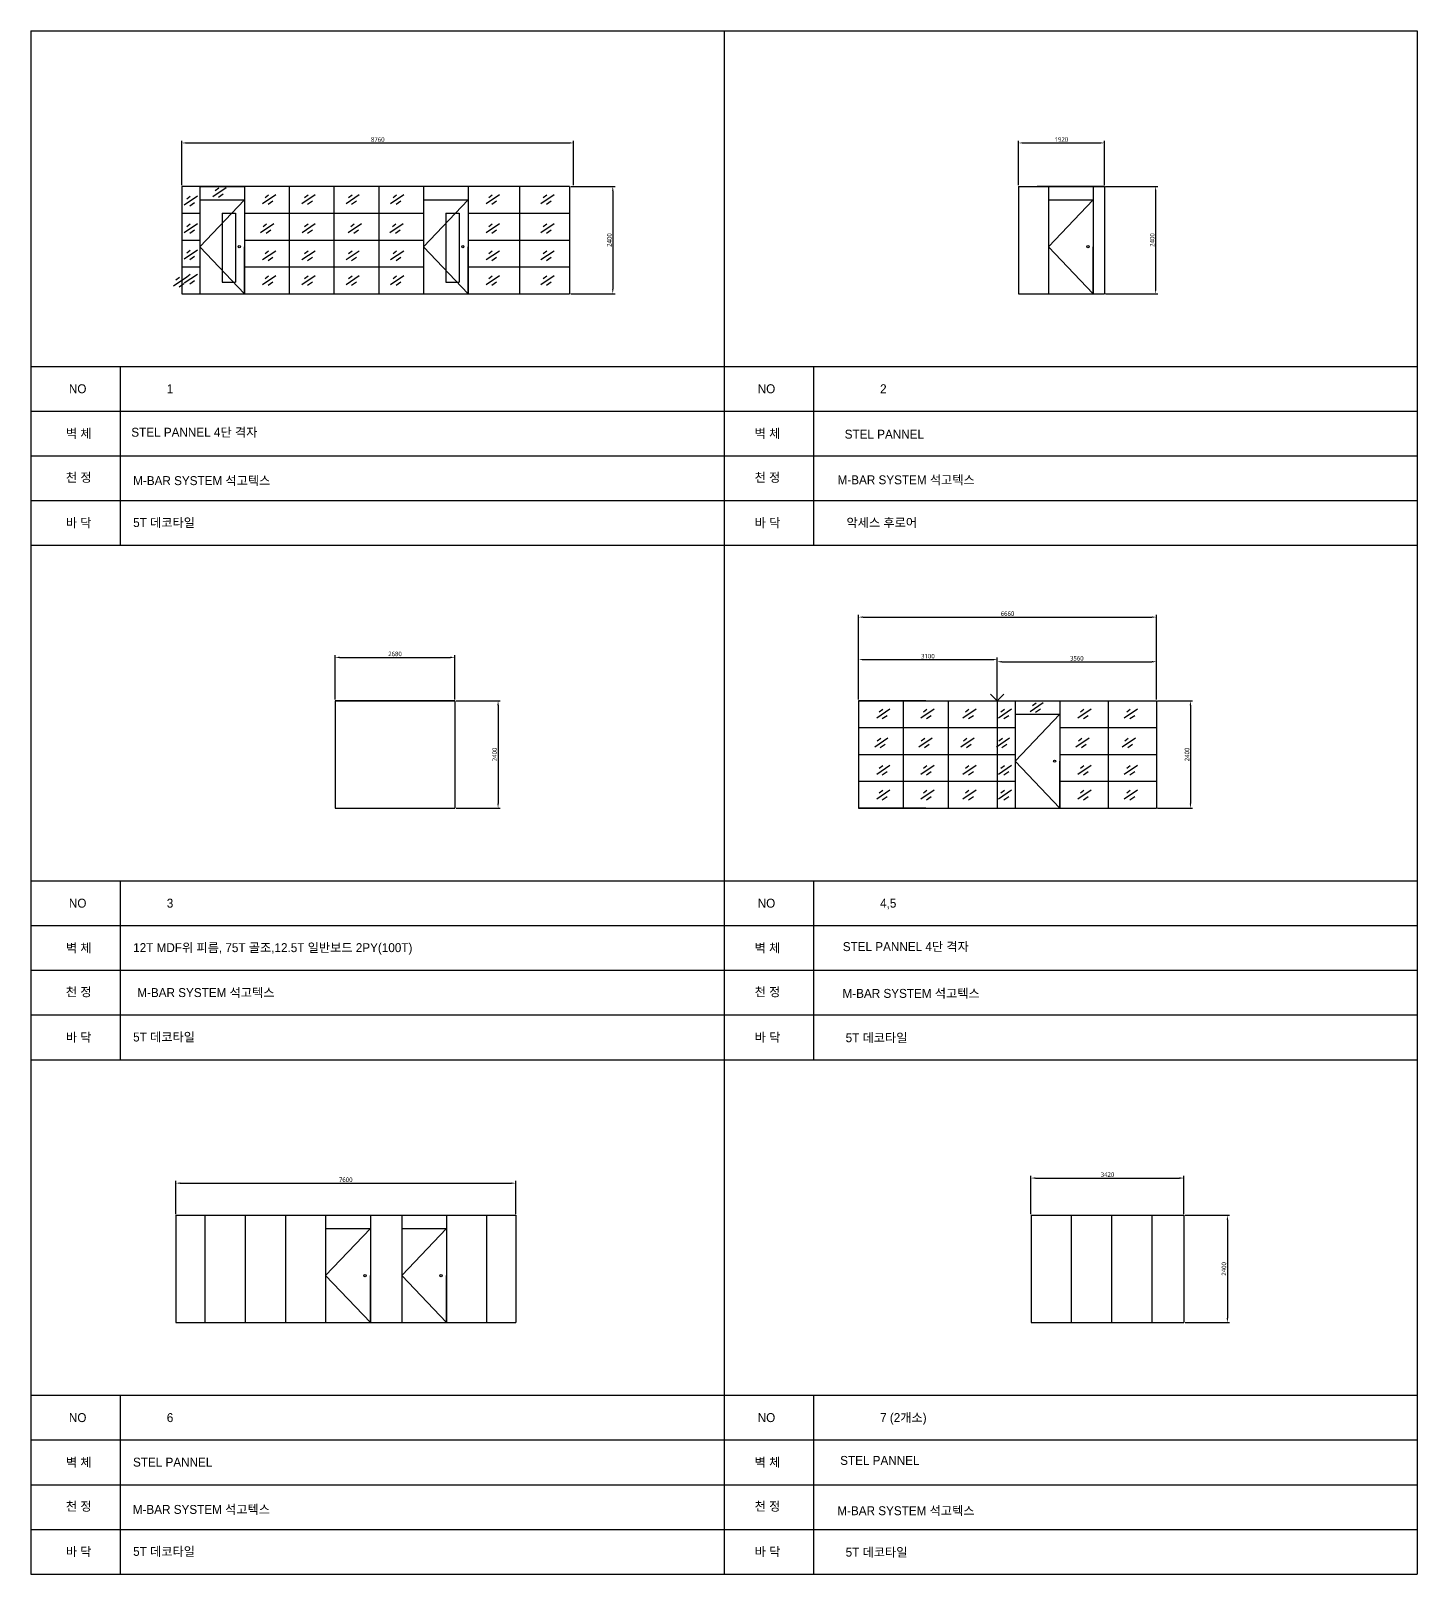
# Model space of a CAD drawing. Header units: millimetres. Extents: x -130754 to 540453, y -575484 to 640875.
# Drawn here: x 479185 to 510185, y -340020 to -305520 of the extents above; entities that cross this region are included whole.
import ezdxf

# ---------------------------------------------------------------- set-up
doc = ezdxf.new("R2010")
doc.units = ezdxf.units.MM
doc.header["$LTSCALE"] = 200
doc.layers.add('e-wire', color=4, linetype='Continuous')
doc.styles.add('굵은굴림체', font='')
doc.styles.add('맑은고딕', font='malgun.ttf')
doc.styles.get('굵은굴림체').set_extended_font_data('TaeGulim')
doc.dimstyles.new('ISO-25', dxfattribs={"dimscale": 40, "dimtxt": 2.5, "dimasz": 2.5, "dimexe": 1.25, "dimexo": 0.625, "dimtad": 1, "dimdec": 0, "dimtxsty": '맑은고딕', "dimcen": 2.5, "dimclrd": 6, "dimclre": 3, "dimadec": 0, "dimazin": 0, "dimtfac": 1, "dimtdec": 0, "dimtmove": 0, "dimatfit": 3, "dimfxl": 1, "dimarcsym": 0})

# ---------------------------------------------------------------- blocks, each defined once
blk = doc.blocks.new('*D511')
at = {"layer": 'DefPoints', "color": 0, "transparency": 16777216}
for p in [(491323, -308026), (482563, -308996), (491323, -308996)]:
    blk.add_point(p, dxfattribs=at)
at = {"layer": 'e-wire', "color": 3, "lineweight": -2, "transparency": 16777216}
for p, q in [((482563, -308971), (482563, -307976)), ((491323, -308971), (491323, -307976))]:
    blk.add_line(p, q, dxfattribs=at)
at = {"layer": 'e-wire', "color": 6, "lineweight": -2, "transparency": 16777216}
blk.add_line((482663, -308026), (491223, -308026), dxfattribs=at)
at = {"layer": 'e-wire', "color": 6, "transparency": 16777216}
for points in [[(482663, -308009), (482663, -308042), (482563, -308026)], [(491223, -308009), (491223, -308042), (491323, -308026)]]:
    blk.add_solid(points, dxfattribs=at)
at = {"layer": 'e-wire', "color": 0, "transparency": 16777216, "insert": (486943, -307949), "char_height": 100, "attachment_point": 5, "style": '맑은고딕'}
blk.add_mtext('8760', dxfattribs=at)
blk = doc.blocks.new('*D512')
at = {"layer": 'DefPoints', "color": 0, "transparency": 16777216}
for p in [(491233, -308996), (491233, -311396), (492198, -311396)]:
    blk.add_point(p, dxfattribs=at)
at = {"layer": 'e-wire', "color": 3, "lineweight": -2, "transparency": 16777216}
for p, q in [((491258, -308996), (492248, -308996)), ((491258, -311396), (492248, -311396))]:
    blk.add_line(p, q, dxfattribs=at)
at = {"layer": 'e-wire', "color": 6, "lineweight": -2, "transparency": 16777216}
blk.add_line((492198, -309096), (492198, -311296), dxfattribs=at)
at = {"layer": 'e-wire', "color": 6, "transparency": 16777216}
for points in [[(492181, -309096), (492214, -309096), (492198, -308996)], [(492181, -311296), (492214, -311296), (492198, -311396)]]:
    blk.add_solid(points, dxfattribs=at)
at = {"layer": 'e-wire', "color": 0, "transparency": 16777216, "insert": (492121, -310196), "char_height": 100, "attachment_point": 5, "rotation": 90, "style": '맑은고딕'}
blk.add_mtext('2400', dxfattribs=at)
blk = doc.blocks.new('*D513')
at = {"layer": 'DefPoints', "color": 0, "transparency": 16777216}
for p in [(503191, -308026), (501271, -308996), (503191, -308996)]:
    blk.add_point(p, dxfattribs=at)
at = {"layer": 'e-wire', "color": 3, "lineweight": -2, "transparency": 16777216}
for p, q in [((501271, -308971), (501271, -307976)), ((503191, -308971), (503191, -307976))]:
    blk.add_line(p, q, dxfattribs=at)
at = {"layer": 'e-wire', "color": 6, "lineweight": -2, "transparency": 16777216}
blk.add_line((501371, -308026), (503091, -308026), dxfattribs=at)
at = {"layer": 'e-wire', "color": 6, "transparency": 16777216}
for points in [[(501371, -308009), (501371, -308042), (501271, -308026)], [(503091, -308009), (503091, -308042), (503191, -308026)]]:
    blk.add_solid(points, dxfattribs=at)
at = {"layer": 'e-wire', "color": 0, "transparency": 16777216, "insert": (502231, -307949), "char_height": 100, "attachment_point": 5, "style": '맑은고딕'}
blk.add_mtext('1920', dxfattribs=at)
blk = doc.blocks.new('*D514')
at = {"layer": 'DefPoints', "color": 0, "transparency": 16777216}
for p in [(503191, -308996), (503191, -311396), (504337, -311396)]:
    blk.add_point(p, dxfattribs=at)
at = {"layer": 'e-wire', "color": 3, "lineweight": -2, "transparency": 16777216}
for p, q in [((503216, -308996), (504387, -308996)), ((503216, -311396), (504387, -311396))]:
    blk.add_line(p, q, dxfattribs=at)
at = {"layer": 'e-wire', "color": 6, "lineweight": -2, "transparency": 16777216}
blk.add_line((504337, -309096), (504337, -311296), dxfattribs=at)
at = {"layer": 'e-wire', "color": 6, "transparency": 16777216}
for points in [[(504321, -309096), (504354, -309096), (504337, -308996)], [(504321, -311296), (504354, -311296), (504337, -311396)]]:
    blk.add_solid(points, dxfattribs=at)
at = {"layer": 'e-wire', "color": 0, "transparency": 16777216, "insert": (504261, -310196), "char_height": 100, "attachment_point": 5, "rotation": 90, "style": '맑은고딕'}
blk.add_mtext('2400', dxfattribs=at)
blk = doc.blocks.new('*D515')
at = {"layer": 'DefPoints', "color": 0, "transparency": 16777216}
for p in [(488668, -319526), (485988, -320496), (488668, -320496)]:
    blk.add_point(p, dxfattribs=at)
at = {"layer": 'e-wire', "color": 3, "lineweight": -2, "transparency": 16777216}
for p, q in [((485988, -320471), (485988, -319476)), ((488668, -320471), (488668, -319476))]:
    blk.add_line(p, q, dxfattribs=at)
at = {"layer": 'e-wire', "color": 6, "lineweight": -2, "transparency": 16777216}
blk.add_line((486088, -319526), (488568, -319526), dxfattribs=at)
at = {"layer": 'e-wire', "color": 6, "transparency": 16777216}
for points in [[(486088, -319509), (486088, -319542), (485988, -319526)], [(488568, -319509), (488568, -319542), (488668, -319526)]]:
    blk.add_solid(points, dxfattribs=at)
at = {"layer": 'e-wire', "color": 0, "transparency": 16777216, "insert": (487328, -319449), "char_height": 100, "attachment_point": 5, "style": '맑은고딕'}
blk.add_mtext('2680', dxfattribs=at)
blk = doc.blocks.new('*D516')
at = {"layer": 'DefPoints', "color": 0, "transparency": 16777216}
for p in [(488668, -320496), (488668, -322896), (489633, -322896)]:
    blk.add_point(p, dxfattribs=at)
at = {"layer": 'e-wire', "color": 3, "lineweight": -2, "transparency": 16777216}
for p, q in [((488693, -320496), (489683, -320496)), ((488693, -322896), (489683, -322896))]:
    blk.add_line(p, q, dxfattribs=at)
at = {"layer": 'e-wire', "color": 6, "lineweight": -2, "transparency": 16777216}
blk.add_line((489633, -320596), (489633, -322796), dxfattribs=at)
at = {"layer": 'e-wire', "color": 6, "transparency": 16777216}
for points in [[(489616, -320596), (489649, -320596), (489633, -320496)], [(489616, -322796), (489649, -322796), (489633, -322896)]]:
    blk.add_solid(points, dxfattribs=at)
at = {"layer": 'e-wire', "color": 0, "transparency": 16777216, "insert": (489556, -321696), "char_height": 100, "attachment_point": 5, "rotation": 90, "style": '맑은고딕'}
blk.add_mtext('2400', dxfattribs=at)
blk = doc.blocks.new('*D517')
at = {"layer": 'DefPoints', "color": 0, "transparency": 16777216}
for p in [(500795, -319576), (497695, -320496), (500795, -320496)]:
    blk.add_point(p, dxfattribs=at)
at = {"layer": 'e-wire', "color": 3, "lineweight": -2, "transparency": 16777216}
for p, q in [((497695, -320471), (497695, -319526)), ((500795, -320471), (500795, -319526))]:
    blk.add_line(p, q, dxfattribs=at)
at = {"layer": 'e-wire', "color": 6, "lineweight": -2, "transparency": 16777216}
blk.add_line((497795, -319576), (500695, -319576), dxfattribs=at)
at = {"layer": 'e-wire', "color": 6, "transparency": 16777216}
for points in [[(497795, -319559), (497795, -319592), (497695, -319576)], [(500695, -319559), (500695, -319592), (500795, -319576)]]:
    blk.add_solid(points, dxfattribs=at)
at = {"layer": 'e-wire', "color": 0, "transparency": 16777216, "insert": (499245, -319499), "char_height": 100, "attachment_point": 5, "style": '맑은고딕'}
blk.add_mtext('3100', dxfattribs=at)
blk = doc.blocks.new('*D518')
at = {"layer": 'DefPoints', "color": 0, "transparency": 16777216}
for p in [(504355, -319623), (500795, -320496), (504355, -320496)]:
    blk.add_point(p, dxfattribs=at)
at = {"layer": 'e-wire', "color": 3, "lineweight": -2, "transparency": 16777216}
for p, q in [((500795, -320471), (500795, -319573)), ((504355, -320471), (504355, -319573))]:
    blk.add_line(p, q, dxfattribs=at)
at = {"layer": 'e-wire', "color": 6, "lineweight": -2, "transparency": 16777216}
blk.add_line((500895, -319623), (504255, -319623), dxfattribs=at)
at = {"layer": 'e-wire', "color": 6, "transparency": 16777216}
for points in [[(500895, -319606), (500895, -319640), (500795, -319623)], [(504255, -319606), (504255, -319640), (504355, -319623)]]:
    blk.add_solid(points, dxfattribs=at)
at = {"layer": 'e-wire', "color": 0, "transparency": 16777216, "insert": (502575, -319546), "char_height": 100, "attachment_point": 5, "style": '맑은고딕'}
blk.add_mtext('3560', dxfattribs=at)
blk = doc.blocks.new('*D519')
at = {"layer": 'DefPoints', "color": 0, "transparency": 16777216}
for p in [(504355, -318626), (497695, -320496), (504355, -320496)]:
    blk.add_point(p, dxfattribs=at)
at = {"layer": 'e-wire', "color": 3, "lineweight": -2, "transparency": 16777216}
for p, q in [((497695, -320471), (497695, -318576)), ((504355, -320471), (504355, -318576))]:
    blk.add_line(p, q, dxfattribs=at)
at = {"layer": 'e-wire', "color": 6, "lineweight": -2, "transparency": 16777216}
blk.add_line((497795, -318626), (504255, -318626), dxfattribs=at)
at = {"layer": 'e-wire', "color": 6, "transparency": 16777216}
for points in [[(497795, -318609), (497795, -318642), (497695, -318626)], [(504255, -318609), (504255, -318642), (504355, -318626)]]:
    blk.add_solid(points, dxfattribs=at)
at = {"layer": 'e-wire', "color": 0, "transparency": 16777216, "insert": (501025, -318549), "char_height": 100, "attachment_point": 5, "style": '맑은고딕'}
blk.add_mtext('6660', dxfattribs=at)
blk = doc.blocks.new('*D520')
at = {"layer": 'DefPoints', "color": 0, "transparency": 16777216}
for p in [(490027, -331279), (482427, -331996), (490027, -331996)]:
    blk.add_point(p, dxfattribs=at)
at = {"layer": 'e-wire', "color": 3, "lineweight": -2, "transparency": 16777216}
for p, q in [((482427, -331971), (482427, -331229)), ((490027, -331971), (490027, -331229))]:
    blk.add_line(p, q, dxfattribs=at)
at = {"layer": 'e-wire', "color": 6, "lineweight": -2, "transparency": 16777216}
blk.add_line((482527, -331279), (489927, -331279), dxfattribs=at)
at = {"layer": 'e-wire', "color": 6, "transparency": 16777216}
for points in [[(482527, -331263), (482527, -331296), (482427, -331279)], [(489927, -331263), (489927, -331296), (490027, -331279)]]:
    blk.add_solid(points, dxfattribs=at)
at = {"layer": 'e-wire', "color": 0, "transparency": 16777216, "insert": (486227, -331203), "char_height": 100, "attachment_point": 5, "style": '맑은고딕'}
blk.add_mtext('7600', dxfattribs=at)
blk = doc.blocks.new('*D521')
at = {"layer": 'DefPoints', "color": 0, "transparency": 16777216}
for p in [(504970, -331165), (501550, -331996), (504970, -331996)]:
    blk.add_point(p, dxfattribs=at)
at = {"layer": 'e-wire', "color": 3, "lineweight": -2, "transparency": 16777216}
for p, q in [((501550, -331971), (501550, -331115)), ((504970, -331971), (504970, -331115))]:
    blk.add_line(p, q, dxfattribs=at)
at = {"layer": 'e-wire', "color": 6, "lineweight": -2, "transparency": 16777216}
blk.add_line((501650, -331165), (504870, -331165), dxfattribs=at)
at = {"layer": 'e-wire', "color": 6, "transparency": 16777216}
for points in [[(501650, -331149), (501650, -331182), (501550, -331165)], [(504870, -331149), (504870, -331182), (504970, -331165)]]:
    blk.add_solid(points, dxfattribs=at)
at = {"layer": 'e-wire', "color": 0, "transparency": 16777216, "insert": (503260, -331089), "char_height": 100, "attachment_point": 5, "style": '맑은고딕'}
blk.add_mtext('3420', dxfattribs=at)
blk = doc.blocks.new('*D574')
at = {"layer": 'DefPoints', "color": 0, "transparency": 16777216}
for p in [(504355, -320496), (504355, -322896), (505115, -322896)]:
    blk.add_point(p, dxfattribs=at)
at = {"layer": 'e-wire', "color": 3, "lineweight": -2, "transparency": 16777216}
for p, q in [((504380, -320496), (505165, -320496)), ((504380, -322896), (505165, -322896))]:
    blk.add_line(p, q, dxfattribs=at)
at = {"layer": 'e-wire', "color": 6, "lineweight": -2, "transparency": 16777216}
blk.add_line((505115, -320596), (505115, -322796), dxfattribs=at)
at = {"layer": 'e-wire', "color": 6, "transparency": 16777216}
for points in [[(505099, -320596), (505132, -320596), (505115, -320496)], [(505099, -322796), (505132, -322796), (505115, -322896)]]:
    blk.add_solid(points, dxfattribs=at)
at = {"layer": 'e-wire', "color": 0, "transparency": 16777216, "insert": (505039, -321696), "char_height": 100, "attachment_point": 5, "rotation": 90, "style": '맑은고딕'}
blk.add_mtext('2400', dxfattribs=at)
blk = doc.blocks.new('*D575')
at = {"layer": 'DefPoints', "color": 0, "transparency": 16777216}
for p in [(504970, -331996), (504970, -334396), (505942, -334396)]:
    blk.add_point(p, dxfattribs=at)
at = {"layer": 'e-wire', "color": 3, "lineweight": -2, "transparency": 16777216}
for p, q in [((504995, -331996), (505992, -331996)), ((504995, -334396), (505992, -334396))]:
    blk.add_line(p, q, dxfattribs=at)
at = {"layer": 'e-wire', "color": 6, "lineweight": -2, "transparency": 16777216}
blk.add_line((505942, -332096), (505942, -334296), dxfattribs=at)
at = {"layer": 'e-wire', "color": 6, "transparency": 16777216}
for points in [[(505925, -332096), (505958, -332096), (505942, -331996)], [(505925, -334296), (505958, -334296), (505942, -334396)]]:
    blk.add_solid(points, dxfattribs=at)
at = {"layer": 'e-wire', "color": 0, "transparency": 16777216, "insert": (505865, -333196), "char_height": 100, "attachment_point": 5, "rotation": 90, "style": '맑은고딕'}
blk.add_mtext('2400', dxfattribs=at)

msp = doc.modelspace()

# ---------------------------------------------------------------- linework, layer by layer
at = {"layer": 'e-wire'}
for p, q in [((479185.4, -305519.9), (479185.4, -317019.9)), ((479185.4, -305519.9), (510184.9, -305519.9)), ((494685.4, -305519.9), (494685.4, -317019.9)), ((510184.9, -305519.9), (510184.9, -317019.9)), ((482563.4, -308996.1), (482563.4, -311396.1)), ((491233.4, -308996.1), (482563.4, -308996.1)), ((482963.4, -308996.1), (482963.4, -311396.1)), ((482963.4, -308996.1), (482963.4, -311396.1)), ((482963.4, -308996.1), (482963.4, -311396.1)), ((482963.4, -308996.1), (483963.4, -308996.1)), ((483550.8, -309028.4), (483253.9, -309227.7)), ((483388.4, -309033), (483309.6, -309093.3)), ((483963.4, -308996.1), (483963.4, -311396.1)), ((483963.4, -308996.1), (483963.4, -311396.1)), ((483963.4, -308996.1), (483963.4, -311396.1)), ((483963.4, -308996.1), (483963.4, -311396.1)), ((483963.4, -308996.1), (483963.4, -311396.1)), ((484963.4, -308996.1), (484963.4, -311396.1)), ((484963.4, -308996.1), (484963.4, -311396.1)), ((484963.4, -308996.1), (484963.4, -311396.1)), ((484963.4, -308996.1), (484963.4, -311396.1)), ((485963.4, -308996.1), (485963.4, -311396.1)), ((485963.4, -308996.1), (485963.4, -311396.1)), ((485963.4, -308996.1), (485963.4, -311396.1)), ((485963.4, -308996.1), (485963.4, -311396.1)), ((486963.4, -308996.1), (486963.4, -311396.1)), ((486963.4, -308996.1), (486963.4, -311396.1)), ((486963.4, -308996.1), (486963.4, -311396.1)), ((486963.4, -308996.1), (486963.4, -311396.1)), ((487963.4, -308996.1), (487963.4, -311396.1)), ((487963.4, -308996.1), (487963.4, -311396.1)), ((487963.4, -308996.1), (487963.4, -311396.1)), ((487963.4, -308996.1), (487963.4, -311396.1)), ((487963.4, -308996.1), (487963.4, -311396.1)), ((487963.4, -308996.1), (487963.4, -311396.1)), ((487963.4, -308996.1), (487963.4, -311396.1)), ((488963.4, -308996.1), (488963.4, -311396.1)), ((488963.4, -308996.1), (488963.4, -311396.1)), ((488963.4, -308996.1), (488963.4, -311396.1)), ((488963.4, -308996.1), (488963.4, -311396.1)), ((488963.4, -308996.1), (488963.4, -311396.1)), ((488963.4, -308996.1), (488963.4, -311396.1)), ((488963.4, -308996.1), (488963.4, -311396.1)), ((488963.4, -308996.1), (488963.4, -311396.1)), ((490113.4, -308996.1), (490113.4, -311396.1)), ((490113.4, -308996.1), (490113.4, -311396.1)), ((490113.4, -308996.1), (490113.4, -311396.1)), ((490113.4, -308996.1), (490113.4, -311396.1)), ((490113.4, -308996.1), (490113.4, -311396.1)), ((490113.4, -308996.1), (490113.4, -311396.1)), ((490113.4, -308996.1), (490113.4, -311396.1)), ((490113.4, -308996.1), (490113.4, -311396.1)), ((491233.4, -308996.1), (491233.4, -311396.1)), ((501271.4, -308996.1), (501271.4, -311396.1)), ((501271.4, -308996.1), (501941.4, -308996.1)), ((503191.4, -308996.1), (501691.4, -308996.1)), ((501691.4, -308996.1), (503191.4, -308996.1)), ((501941.4, -308996.1), (501941.4, -311396.1)), ((501941.4, -308996.1), (501941.4, -311396.1)), ((501941.4, -308996.1), (501941.4, -311396.1)), ((502941.4, -308996.1), (502941.4, -311396.1)), ((502941.4, -308996.1), (502941.4, -311396.1)), ((502941.4, -308996.1), (502941.4, -311396.1)), ((502941.4, -308996.1), (502941.4, -311396.1)), ((502941.4, -308996.1), (502941.4, -311396.1)), ((503191.4, -308996.1), (503191.4, -311396.1)), ((482912.1, -309218.2), (482615.1, -309417.6)), ((482749.7, -309222.8), (482670.8, -309283.1)), ((482847.1, -309361.9), (482740.4, -309436.1)), ((482963.4, -309296.1), (483963.4, -309296.1)), ((482963.4, -310346.1), (483963.4, -309296.1)), ((482963.4, -309296.1), (483963.4, -309296.1)), ((483485.9, -309172.1), (483379.2, -309246.3)), ((484665, -309185.2), (484368, -309384.6)), ((484502.6, -309189.9), (484423.7, -309250.1)), ((484600, -309329), (484493.3, -309403.1)), ((485545.4, -309185.2), (485248.5, -309384.6)), ((485383, -309189.9), (485304.1, -309250.1)), ((485480.5, -309329), (485373.7, -309403.1)), ((486529.4, -309185.2), (486232.5, -309384.6)), ((486367, -309189.9), (486288.1, -309250.1)), ((486464.5, -309329), (486357.7, -309403.1)), ((487525.6, -309185.2), (487228.6, -309384.6)), ((487363.2, -309189.9), (487284.3, -309250.1)), ((487460.6, -309329), (487353.9, -309403.1)), ((487963.4, -309296.1), (488963.4, -309296.1)), ((487963.4, -310346.1), (488963.4, -309296.1)), ((487963.4, -309296.1), (488963.4, -309296.1)), ((487963.4, -310346.1), (488963.4, -309296.1)), ((487963.4, -309296.1), (488963.4, -309296.1)), ((489665, -309185.2), (489368, -309384.6)), ((489502.6, -309189.9), (489423.7, -309250.1)), ((489600, -309329), (489493.3, -309403.1)), ((490884.7, -309185.2), (490587.7, -309384.6)), ((490722.3, -309189.9), (490643.4, -309250.1)), ((490819.7, -309329), (490713, -309403.1)), ((501941.4, -309296.1), (502941.4, -309296.1)), ((501941.4, -310346.1), (502941.4, -309296.1)), ((501941.4, -310346.1), (502941.4, -309296.1)), ((482563.4, -309596.1), (482963.4, -309596.1)), ((483463.4, -309596.1), (483463.4, -311137)), ((483463.4, -309596.1), (483763.4, -309596.1)), ((483763.4, -309596.1), (483763.4, -311137)), ((483963.4, -309596.1), (487963.4, -309596.1)), ((488463.4, -309596.1), (488463.4, -311137)), ((488463.4, -309596.1), (488763.4, -309596.1)), ((488763.4, -309596.1), (488763.4, -311137)), ((488963.4, -309596.1), (491233.4, -309596.1)), ((482912.1, -309832.8), (482615.1, -310032.2)), ((482749.7, -309837.5), (482670.8, -309897.7)), ((482847.1, -309976.6), (482740.4, -310050.7)), ((484619.8, -309832.8), (484322.8, -310032.2)), ((484457.4, -309837.5), (484378.5, -309897.7)), ((484554.8, -309976.6), (484448.1, -310050.7)), ((485546, -309832.8), (485249, -310032.2)), ((485383.6, -309837.5), (485304.7, -309897.7)), ((485481, -309976.6), (485374.3, -310050.7)), ((486580.1, -309832.8), (486283.2, -310032.2)), ((486417.7, -309837.5), (486338.8, -309897.7)), ((486515.2, -309976.6), (486408.4, -310050.7)), ((487511.1, -309832.8), (487214.2, -310032.2)), ((487348.7, -309837.5), (487269.9, -309897.7)), ((487446.2, -309976.6), (487339.5, -310050.7)), ((489665, -309832.8), (489368, -310032.2)), ((489502.6, -309837.5), (489423.7, -309897.7)), ((489600, -309976.6), (489493.3, -310050.7)), ((490884.7, -309832.8), (490587.7, -310032.2)), ((490722.3, -309837.5), (490643.4, -309897.7)), ((490819.7, -309976.6), (490713, -310050.7)), ((482563.4, -310196.1), (482963.4, -310196.1)), ((482912.1, -310423.3), (482615.1, -310622.6)), ((482749.7, -310427.9), (482670.8, -310488.2)), ((482963.4, -310346.1), (483963.4, -311396.1)), ((483963.4, -310196.1), (487963.4, -310196.1)), ((483963.4, -311396.1), (483963.4, -310346.1)), ((484665, -310441.9), (484368, -310641.3)), ((484502.6, -310446.6), (484423.7, -310506.8)), ((485545.4, -310441.9), (485248.5, -310641.3)), ((485383, -310446.6), (485304.1, -310506.8)), ((486529.4, -310441.9), (486232.5, -310641.3)), ((486367, -310446.6), (486288.1, -310506.8)), ((487525.6, -310441.9), (487228.6, -310641.3)), ((487363.2, -310446.6), (487284.3, -310506.8)), ((487963.4, -310346.1), (488963.4, -311396.1)), ((487963.4, -310346.1), (488963.4, -311396.1)), ((488963.4, -310196.1), (491233.4, -310196.1)), ((488963.4, -311396.1), (488963.4, -310346.1)), ((488963.4, -311396.1), (488963.4, -310346.1)), ((489665, -310441.9), (489368, -310641.3)), ((489502.6, -310446.6), (489423.7, -310506.8)), ((490884.7, -310441.9), (490587.7, -310641.3)), ((490722.3, -310446.6), (490643.4, -310506.8)), ((501941.4, -310346.1), (502941.4, -311396.1)), ((502941.4, -311396.1), (502941.4, -310346.1)), ((482563.4, -310796.1), (482963.4, -310796.1)), ((482847.1, -310567), (482740.4, -310641.2)), ((483963.4, -310796.1), (487963.4, -310796.1)), ((484600, -310585.7), (484493.3, -310659.8)), ((485480.5, -310585.7), (485373.7, -310659.8)), ((486464.5, -310585.7), (486357.7, -310659.8)), ((487460.6, -310585.7), (487353.9, -310659.8)), ((488963.4, -310796.1), (491233.4, -310796.1)), ((489600, -310585.7), (489493.3, -310659.8)), ((490819.7, -310585.7), (490713, -310659.8)), ((482670.8, -311028.1), (482373.8, -311227.4)), ((482508.4, -311032.7), (482429.5, -311093)), ((482605.8, -311171.8), (482499.1, -311246)), ((482912.1, -310963.1), (482615.1, -311162.5)), ((482749.7, -310967.8), (482670.8, -311028.1)), ((482847.1, -311106.9), (482740.4, -311181.1)), ((483463.4, -311137), (483763.4, -311137)), ((484665, -310997.6), (484368, -311197)), ((484502.6, -311002.2), (484423.7, -311062.5)), ((484600, -311141.3), (484493.3, -311215.5)), ((485545.4, -310997.6), (485248.5, -311197)), ((485383, -311002.2), (485304.1, -311062.5)), ((485480.5, -311141.3), (485373.7, -311215.5)), ((486529.4, -310997.6), (486232.5, -311197)), ((486367, -311002.2), (486288.1, -311062.5)), ((486464.5, -311141.3), (486357.7, -311215.5)), ((487525.6, -310997.6), (487228.6, -311197)), ((487363.2, -311002.2), (487284.3, -311062.5)), ((487460.6, -311141.3), (487353.9, -311215.5)), ((488463.4, -311137), (488763.4, -311137)), ((489665, -310997.6), (489368, -311197)), ((489502.6, -311002.2), (489423.7, -311062.5)), ((489600, -311141.3), (489493.3, -311215.5)), ((490884.7, -310997.6), (490587.7, -311197)), ((490722.3, -311002.2), (490643.4, -311062.5)), ((490819.7, -311141.3), (490713, -311215.5)), ((482563.4, -311396.1), (491233.4, -311396.1)), ((482963.4, -311396.1), (483963.4, -311396.1)), ((501271.4, -311396.1), (503191.4, -311396.1)), ((479185.4, -313019.9), (510184.9, -313019.9)), ((481185.4, -313019.9), (481185.4, -317019.9)), ((496685.4, -313019.9), (496685.4, -317019.9)), ((479185.4, -314019.9), (510184.9, -314019.9)), ((479185.4, -315019.9), (510184.9, -315019.9)), ((479185.4, -316019.9), (510184.9, -316019.9)), ((479185.4, -316019.9), (510184.9, -316019.9)), ((479185.4, -317019.9), (510184.9, -317019.9)), ((479185.4, -317019.9), (510184.9, -317019.9)), ((479185.4, -317019.9), (479185.4, -328519.9)), ((479185.4, -317019.9), (510184.9, -317019.9)), ((494685.4, -317019.9), (494685.4, -328519.9)), ((510184.9, -317019.9), (510184.9, -328519.9)), ((485988.4, -320496.1), (485988.4, -322896.1)), ((488668.4, -320496.1), (485988.4, -320496.1)), ((485988.4, -320496.1), (488668.4, -320496.1)), ((488668.4, -320496.1), (488668.4, -322896.1)), ((497695, -320496.1), (497695, -322896.1)), ((499195, -320496.1), (497695, -320496.1)), ((497695, -320496.1), (499195, -320496.1)), ((497695, -320496.1), (497945, -320496.1)), ((497695, -320496.1), (500795, -320496.1)), ((497695, -320496.1), (497695, -322896.1)), ((497695, -320496.1), (497695, -322896.1)), ((497695, -320496.1), (497695, -322896.1)), ((497695, -320496.1), (497695, -322896.1)), ((497695, -320496.1), (497695, -322896.1)), ((497695, -320496.1), (497695, -322896.1)), ((497695, -320496.1), (497695, -322896.1)), ((497695, -320496.1), (497695, -322896.1)), ((497695, -320496.1), (497695, -322896.1)), ((498695, -320496.1), (498695, -322896.1)), ((498695, -320496.1), (498695, -322896.1)), ((498695, -320496.1), (498695, -322896.1)), ((498695, -320496.1), (498695, -322896.1)), ((499695, -320496.1), (499695, -322896.1)), ((499695, -320496.1), (499695, -322896.1)), ((499695, -320496.1), (499695, -322896.1)), ((499695, -320496.1), (499695, -322896.1)), ((500645, -320346.1), (500795, -320496.1)), ((500795, -320496.1), (500945, -320346.1)), ((500795, -320496.1), (500795, -322896.1)), ((500795, -320496.1), (504355, -320496.1)), ((501195, -320496.1), (501195, -322896.1)), ((501195, -320496.1), (501195, -322896.1)), ((501195, -320496.1), (501195, -322896.1)), ((501195, -320496.1), (501195, -322896.1)), ((501195, -320496.1), (501195, -322896.1)), ((502195, -320496.1), (502195, -322896.1)), ((502195, -320496.1), (502195, -322896.1)), ((502195, -320496.1), (502195, -322896.1)), ((502195, -320496.1), (502195, -322896.1)), ((502195, -320496.1), (502195, -322896.1)), ((502195, -320496.1), (502195, -322896.1)), ((502195, -320496.1), (502195, -322896.1)), ((502195, -320496.1), (502195, -322896.1)), ((502195, -320496.1), (502195, -322896.1)), ((502195, -320496.1), (502195, -322896.1)), ((502195, -320496.1), (502195, -322896.1)), ((502195, -320496.1), (502195, -322896.1)), ((502195, -320496.1), (502195, -322896.1)), ((502195, -320496.1), (502195, -322896.1)), ((502195, -320496.1), (502195, -322896.1)), ((502195, -320496.1), (502195, -322896.1)), ((502195, -320496.1), (502195, -322896.1)), ((503275, -320496.1), (503275, -322896.1)), ((503275, -320496.1), (503275, -322896.1)), ((503275, -320496.1), (503275, -322896.1)), ((503275, -320496.1), (503275, -322896.1)), ((503275, -320496.1), (503275, -322896.1)), ((503275, -320496.1), (503275, -322896.1)), ((503275, -320496.1), (503275, -322896.1)), ((504355, -320496.1), (504355, -322896.1)), ((498396.6, -320685.2), (498099.6, -320884.6)), ((498234.2, -320689.9), (498155.3, -320750.1)), ((498331.6, -320829), (498224.9, -320903.1)), ((499384.1, -320685.2), (499087.1, -320884.6)), ((499221.7, -320689.9), (499142.8, -320750.1)), ((499319.1, -320829), (499212.4, -320903.1)), ((500325.6, -320685.2), (500028.7, -320884.6)), ((500163.2, -320689.9), (500084.4, -320750.1)), ((500260.7, -320829), (500153.9, -320903.1)), ((501117.6, -320685.2), (500820.6, -320884.6)), ((500955.2, -320689.9), (500876.3, -320750.1)), ((501052.6, -320829), (500945.9, -320903.1)), ((501195, -320796.1), (502195, -320796.1)), ((501195, -321846.1), (502195, -320796.1)), ((501195, -321846.1), (502195, -320796.1)), ((501825.2, -320541.6), (501528.2, -320741)), ((501662.8, -320546.2), (501583.9, -320606.5)), ((501760.2, -320685.3), (501653.5, -320759.5)), ((502896.6, -320685.2), (502599.6, -320884.6)), ((502734.2, -320689.9), (502655.3, -320750.1)), ((502831.6, -320829), (502724.9, -320903.1)), ((503933.4, -320685.2), (503636.4, -320884.6)), ((503771, -320689.9), (503692.1, -320750.1)), ((503868.4, -320829), (503761.7, -320903.1)), ((497695, -321096.1), (501195, -321096.1)), ((502195, -321096.1), (504355, -321096.1)), ((498351.4, -321332.8), (498054.4, -321532.2)), ((498189, -321337.5), (498110.1, -321397.7)), ((498286.4, -321476.6), (498179.7, -321550.7)), ((499338.9, -321332.8), (499041.9, -321532.2)), ((499176.5, -321337.5), (499097.6, -321397.7)), ((499273.9, -321476.6), (499167.2, -321550.7)), ((500280.4, -321332.8), (499983.4, -321532.2)), ((500118, -321337.5), (500039.1, -321397.7)), ((500215.4, -321476.6), (500108.7, -321550.7)), ((501072.3, -321332.8), (500775.4, -321532.2)), ((500909.9, -321337.5), (500831.1, -321397.7)), ((501007.4, -321476.6), (500900.7, -321550.7)), ((502851.4, -321332.8), (502554.4, -321532.2)), ((502689, -321337.5), (502610.1, -321397.7)), ((502786.4, -321476.6), (502679.7, -321550.7)), ((503888.1, -321332.8), (503591.2, -321532.2)), ((503725.7, -321337.5), (503646.9, -321397.7)), ((503823.2, -321476.6), (503716.5, -321550.7)), ((497695, -321696.1), (501195, -321696.1)), ((501195, -321846.1), (502195, -322896.1)), ((501195, -321846.1), (502195, -322896.1)), ((502195, -321696.1), (504355, -321696.1)), ((502195, -322896.1), (502195, -321846.1)), ((498396.6, -321941.9), (498099.6, -322141.3)), ((498234.2, -321946.6), (498155.3, -322006.8)), ((498331.6, -322085.7), (498224.9, -322159.8)), ((499384.1, -321941.9), (499087.1, -322141.3)), ((499221.7, -321946.6), (499142.8, -322006.8)), ((499319.1, -322085.7), (499212.4, -322159.8)), ((500325.6, -321941.9), (500028.7, -322141.3)), ((500163.2, -321946.6), (500084.4, -322006.8)), ((500260.7, -322085.7), (500153.9, -322159.8)), ((501117.6, -321941.9), (500820.6, -322141.3)), ((500955.2, -321946.6), (500876.3, -322006.8)), ((501052.6, -322085.7), (500945.9, -322159.8)), ((502896.6, -321941.9), (502599.6, -322141.3)), ((502734.2, -321946.6), (502655.3, -322006.8)), ((502831.6, -322085.7), (502724.9, -322159.8)), ((503933.4, -321941.9), (503636.4, -322141.3)), ((503771, -321946.6), (503692.1, -322006.8)), ((503868.4, -322085.7), (503761.7, -322159.8)), ((497695, -322296.1), (501195, -322296.1)), ((498396.6, -322497.6), (498099.6, -322697)), ((498234.2, -322502.2), (498155.3, -322562.5)), ((499384.1, -322497.6), (499087.1, -322697)), ((499221.7, -322502.2), (499142.8, -322562.5)), ((500325.6, -322497.6), (500028.7, -322697)), ((500163.2, -322502.2), (500084.4, -322562.5)), ((501117.6, -322497.6), (500820.6, -322697)), ((500955.2, -322502.2), (500876.3, -322562.5)), ((502195, -322296.1), (504355, -322296.1)), ((502896.6, -322497.6), (502599.6, -322697)), ((502734.2, -322502.2), (502655.3, -322562.5)), ((503933.4, -322497.6), (503636.4, -322697)), ((503771, -322502.2), (503692.1, -322562.5)), ((485988.4, -322896.1), (488668.4, -322896.1)), ((499195, -322896.1), (497695, -322896.1)), ((497695, -322896.1), (499195, -322896.1)), ((497695, -322896.1), (500795, -322896.1)), ((498331.6, -322641.3), (498224.9, -322715.5)), ((499319.1, -322641.3), (499212.4, -322715.5)), ((500260.7, -322641.3), (500153.9, -322715.5)), ((500795, -322896.1), (504355, -322896.1)), ((500795, -322896.1), (504355, -322896.1)), ((501052.6, -322641.3), (500945.9, -322715.5)), ((502831.6, -322641.3), (502724.9, -322715.5)), ((503868.4, -322641.3), (503761.7, -322715.5)), ((479185.4, -324519.9), (510184.9, -324519.9)), ((481185.4, -324519.9), (481185.4, -328519.9)), ((496685.4, -324519.9), (496685.4, -328519.9)), ((479185.4, -325519.9), (510184.9, -325519.9)), ((479185.4, -326519.9), (510184.9, -326519.9)), ((479185.4, -327519.9), (510184.9, -327519.9)), ((479185.4, -327519.9), (510184.9, -327519.9)), ((479185.4, -328519.9), (510184.9, -328519.9)), ((479185.4, -328519.9), (510184.9, -328519.9)), ((479185.4, -328519.9), (479185.4, -340019.9)), ((494685.4, -328519.9), (494685.4, -340019.9)), ((510184.9, -328519.9), (510184.9, -340019.9)), ((482427.5, -331996.1), (490027.5, -331996.1)), ((482427.5, -331996.1), (482427.5, -334396.1)), ((482427.5, -331996.1), (482427.5, -334396.1)), ((482427.5, -331996.1), (482427.5, -334396.1)), ((483077.5, -332003.4), (483077.5, -334403.4)), ((483077.5, -332003.4), (483077.5, -334403.4)), ((483077.5, -332003.4), (483077.5, -334403.4)), ((483077.5, -332003.4), (483077.5, -334403.4)), ((483077.5, -332003.4), (483077.5, -334403.4)), ((483077.5, -332003.4), (483077.5, -334403.4)), ((483977.5, -332001), (483977.5, -334401)), ((483977.5, -332001), (483977.5, -334401)), ((483977.5, -332001), (483977.5, -334401)), ((483977.5, -332001), (483977.5, -334401)), ((483977.5, -332001), (483977.5, -334401)), ((483977.5, -332001), (483977.5, -334401)), ((483977.5, -332001), (483977.5, -334401)), ((483977.5, -332001), (483977.5, -334401)), ((483977.5, -332001), (483977.5, -334401)), ((483977.5, -332001), (483977.5, -334401)), ((483977.5, -332001), (483977.5, -334401)), ((483977.5, -332001), (483977.5, -334401)), ((484877.5, -331998.5), (484877.5, -334398.5)), ((484877.5, -331998.5), (484877.5, -334398.5)), ((484877.5, -331998.5), (484877.5, -334398.5)), ((484877.5, -331998.5), (484877.5, -334398.5)), ((484877.5, -331998.5), (484877.5, -334398.5)), ((484877.5, -331998.5), (484877.5, -334398.5)), ((485777.5, -331996.1), (485777.5, -334396.1)), ((485777.5, -331996.1), (485777.5, -334396.1)), ((485777.5, -331996.1), (485777.5, -334396.1)), ((485777.5, -331996.1), (485777.5, -334396.1)), ((485777.5, -331996.1), (485777.5, -334396.1)), ((485777.5, -331996.1), (485777.5, -334396.1)), ((486777.5, -331996.1), (486777.5, -334396.1)), ((486777.5, -331996.1), (486777.5, -334396.1)), ((486777.5, -331996.1), (486777.5, -334396.1)), ((486777.5, -331996.1), (486777.5, -334396.1)), ((486777.5, -331996.1), (486777.5, -334396.1)), ((486777.5, -331996.1), (486777.5, -334396.1)), ((486777.5, -331996.1), (486777.5, -334396.1)), ((486777.5, -331996.1), (486777.5, -334396.1)), ((486777.5, -331996.1), (486777.5, -334396.1)), ((486777.5, -331996.1), (486777.5, -334396.1)), ((486777.5, -331996.1), (486777.5, -334396.1)), ((486777.5, -331996.1), (486777.5, -334396.1)), ((487477.5, -331996.1), (487477.5, -334396.1)), ((487477.5, -331998), (487477.5, -334398)), ((488477.5, -331996.1), (488477.5, -334396.1)), ((488477.5, -331996.1), (488477.5, -334396.1)), ((488477.5, -331996.1), (488477.5, -334396.1)), ((488477.5, -331996.1), (488477.5, -334396.1)), ((488477.5, -331996.1), (488477.5, -334396.1)), ((488477.5, -331996.1), (488477.5, -334396.1)), ((488477.5, -331996.1), (488477.5, -334396.1)), ((488477.5, -331996.1), (488477.5, -334396.1)), ((488477.5, -331996.1), (488477.5, -334396.1)), ((488477.5, -331996.1), (488477.5, -334396.1)), ((488477.5, -331996.1), (488477.5, -334396.1)), ((488477.5, -331996.1), (488477.5, -334396.1)), ((488477.5, -331996.1), (488477.5, -334396.1)), ((488477.5, -331996.1), (488477.5, -334396.1)), ((488477.5, -331996.1), (488477.5, -334396.1)), ((488477.5, -331996.1), (488477.5, -334396.1)), ((488477.5, -331996.1), (488477.5, -334396.1)), ((488477.5, -331996.1), (488477.5, -334396.1)), ((488477.5, -331996.1), (488477.5, -334396.1)), ((489377.5, -331993.6), (489377.5, -334393.6)), ((489377.5, -331993.6), (489377.5, -334393.6)), ((489377.5, -331993.6), (489377.5, -334393.6)), ((489377.5, -331993.6), (489377.5, -334393.6)), ((489377.5, -331993.6), (489377.5, -334393.6)), ((489377.5, -331993.6), (489377.5, -334393.6)), ((490027.5, -331996.1), (490027.5, -334396.1)), ((501550.4, -331996.1), (501550.4, -334396.1)), ((501550.4, -331996.1), (504970.4, -331996.1)), ((501550.4, -331996.1), (501550.4, -334396.1)), ((501550.4, -331996.1), (501550.4, -334396.1)), ((501550.4, -331996.1), (501550.4, -334396.1)), ((501550.4, -331996.1), (501550.4, -334396.1)), ((501550.4, -331996.1), (501550.4, -334396.1)), ((501550.4, -331996.1), (501550.4, -334396.1)), ((501550.4, -331996.1), (501550.4, -334396.1)), ((501550.4, -331996.1), (501550.4, -334396.1)), ((501550.4, -331996.1), (501550.4, -334396.1)), ((501550.4, -331996.1), (501550.4, -334396.1)), ((501550.4, -331996.1), (501550.4, -334396.1)), ((501550.4, -331996.1), (501550.4, -334396.1)), ((501550.4, -331996.1), (501550.4, -334396.1)), ((501550.4, -331996.1), (501550.4, -334396.1)), ((501550.4, -331996.1), (501550.4, -334396.1)), ((502450.4, -331993.6), (502450.4, -334393.6)), ((502450.4, -331993.6), (502450.4, -334393.6)), ((502450.4, -331993.6), (502450.4, -334393.6)), ((502450.4, -331993.6), (502450.4, -334393.6)), ((502450.4, -331993.6), (502450.4, -334393.6)), ((502450.4, -331993.6), (502450.4, -334393.6)), ((502450.4, -331993.6), (502450.4, -334393.6)), ((502450.4, -331993.6), (502450.4, -334393.6)), ((502450.4, -331993.6), (502450.4, -334393.6)), ((502450.4, -331993.6), (502450.4, -334393.6)), ((502450.4, -331993.6), (502450.4, -334393.6)), ((502450.4, -331993.6), (502450.4, -334393.6)), ((502450.4, -331993.6), (502450.4, -334393.6)), ((502450.4, -331993.6), (502450.4, -334393.6)), ((502450.4, -331993.6), (502450.4, -334393.6)), ((502450.4, -331993.6), (502450.4, -334393.6)), ((502450.4, -331993.6), (502450.4, -334393.6)), ((502450.4, -331993.6), (502450.4, -334393.6)), ((503350.4, -331991.2), (503350.4, -334391.2)), ((503350.4, -331991.2), (503350.4, -334391.2)), ((503350.4, -331991.2), (503350.4, -334391.2)), ((503350.4, -331991.2), (503350.4, -334391.2)), ((503350.4, -331991.2), (503350.4, -334391.2)), ((503350.4, -331991.2), (503350.4, -334391.2)), ((503350.4, -331996.1), (503350.4, -334396.1)), ((503350.4, -331996.1), (503350.4, -334396.1)), ((503350.4, -331996.1), (503350.4, -334396.1)), ((503350.4, -331996.1), (503350.4, -334396.1)), ((503350.4, -331996.1), (503350.4, -334396.1)), ((503350.4, -331996.1), (503350.4, -334396.1)), ((503350.4, -331996.1), (503350.4, -334396.1)), ((503350.4, -331996.1), (503350.4, -334396.1)), ((503350.4, -331996.1), (503350.4, -334396.1)), ((503350.4, -331996.1), (503350.4, -334396.1)), ((503350.4, -331996.1), (503350.4, -334396.1)), ((503350.4, -331996.1), (503350.4, -334396.1)), ((504250.4, -331993.6), (504250.4, -334393.6)), ((504250.4, -331993.6), (504250.4, -334393.6)), ((504250.4, -331993.6), (504250.4, -334393.6)), ((504250.4, -331993.6), (504250.4, -334393.6)), ((504250.4, -331993.6), (504250.4, -334393.6)), ((504250.4, -331993.6), (504250.4, -334393.6)), ((504970.4, -331996.1), (504970.4, -334396.1)), ((485777.5, -332296.1), (486777.5, -332296.1)), ((485777.5, -333346.1), (486777.5, -332296.1)), ((485777.5, -333346.1), (486777.5, -332296.1)), ((487477.5, -332296.1), (488477.5, -332296.1)), ((487477.5, -333346.1), (488477.5, -332296.1)), ((487477.5, -333346.1), (488477.5, -332296.1)), ((485777.5, -333346.1), (486777.5, -334396.1)), ((486777.5, -334396.1), (486777.5, -333346.1)), ((487477.5, -333346.1), (488477.5, -334396.1)), ((488477.5, -334396.1), (488477.5, -333346.1)), ((482427.5, -334396.1), (490027.5, -334396.1)), ((501550.4, -334396.1), (504970.4, -334396.1)), ((479185.4, -336019.9), (510184.9, -336019.9)), ((481185.4, -336019.9), (481185.4, -340019.9)), ((496685.4, -336019.9), (496685.4, -340019.9)), ((479185.4, -337019.9), (510184.9, -337019.9)), ((479185.4, -338019.9), (510184.9, -338019.9)), ((479185.4, -339019.9), (510184.9, -339019.9)), ((479185.4, -339019.9), (510184.9, -339019.9)), ((479185.4, -340019.9), (510184.9, -340019.9)), ((479185.4, -340019.9), (510184.9, -340019.9))]:
    msp.add_line(p, q, dxfattribs=at)
for centre in [(483845.2, -310346.1), (488845.2, -310346.1), (502823.1, -310346.1), (502076.8, -321846.1), (486659.3, -333346.1), (488359.3, -333346.1)]:
    msp.add_circle(centre, 25.1, dxfattribs=at)

# ---------------------------------------------------------------- texts
at = {"layer": 'e-wire', "char_height": 200, "attachment_point": 1, "style": '굵은굴림체'}
for s, width, insert in [('{\\fGulim|b0|i0|c129|p50;NO}', 1257.364, (480036, -313420.6)), ('{\\fGulim|b0|i0|c129|p50;1}', 1257.364, (482225.3, -313420.6)), ('{\\fGulim|b0|i0|c129|p50;NO}', 1257.364, (495438.9, -313420.6)), ('{\\fGulim|b0|i0|c129|p50;2}', 1257.364, (498176, -313420.6)), ('{\\fGulim|b0|i0|c129|p50;벽 체}', 1257.364, (479967.8, -314419.7)), ('{\\fGulim|b0|i0|c129|p50;STEL PANNEL 4단 격자}', 13034.204, (481431.7, -314392.7)), ('{\\fGulim|b0|i0|c129|p50;벽 체}', 1257.364, (495370.7, -314419.7)), ('{\\fGulim|b0|i0|c129|p50;STEL PANNEL}', 13034.204, (497383.6, -314436.4)), ('{\\fGulim|b0|i0|c129|p50;천 정}', 1257.364, (479967.8, -315402.9)), ('{\\fGulim|b0|i0|c129|p50;M-BAR SYSTEM 석고텍스}', 13034.204, (481473, -315474.5)), ('{\\fGulim|b0|i0|c129|p50;천 정}', 1257.364, (495370.7, -315402.9)), ('{\\fGulim|b0|i0|c129|p50;M-BAR SYSTEM 석고텍스}', 13034.204, (497224.8, -315456.3)), ('{\\fGulim|b0|i0|c129|p50;바 닥}', 1257.364, (479967.8, -316416.7)), ('{\\fGulim|b0|i0|c129|p50;5T 데코타일}', 13034.204, (481473, -316412.1)), ('{\\fGulim|b0|i0|c129|p50;바 닥}', 1257.364, (495370.7, -316416.7)), ('{\\fGulim|b0|i0|c129|p50;악세스 후로어 }', 13034.204, (497423.7, -316412.1)), ('{\\fGulim|b0|i0|c129|p50;NO}', 1257.364, (480036, -324920.6)), ('{\\fGulim|b0|i0|c129|p50;3}', 1257.364, (482225.3, -324920.6)), ('{\\fGulim|b0|i0|c129|p50;NO}', 1257.364, (495438.9, -324920.6)), ('{\\fGulim|b0|i0|c129|p50;4,5}', 1257.364, (498176, -324920.6)), ('{\\fGulim|b0|i0|c129|p50;벽 체}', 1257.364, (479967.8, -325919.7)), ('{\\fGulim|b0|i0|c129|p50;12T MDF위 피름, 75T 골조,12.5T 일반보드 2PY(100T)}', 13034.204, (481474.1, -325914.6)), ('{\\fGulim|b0|i0|c129|p50;벽 체}', 1257.364, (495370.7, -325919.7)), ('{\\fGulim|b0|i0|c129|p50;STEL PANNEL 4단 격자}', 13034.204, (497341.3, -325891.8)), ('{\\fGulim|b0|i0|c129|p50;천 정}', 1257.364, (479967.8, -326902.9)), ('{\\fGulim|b0|i0|c129|p50;M-BAR SYSTEM 석고텍스}', 13034.204, (481565.1, -326919.4)), ('{\\fGulim|b0|i0|c129|p50;천 정}', 1257.364, (495370.7, -326902.9)), ('{\\fGulim|b0|i0|c129|p50;M-BAR SYSTEM 석고텍스}', 13034.204, (497335.2, -326937.7)), ('{\\fGulim|b0|i0|c129|p50;바 닥}', 1257.364, (479967.8, -327916.7)), ('{\\fGulim|b0|i0|c129|p50;5T 데코타일}', 13034.204, (481473, -327912.1)), ('{\\fGulim|b0|i0|c129|p50;바 닥}', 1257.364, (495370.7, -327916.7)), ('{\\fGulim|b0|i0|c129|p50;5T 데코타일}', 13034.204, (497405.3, -327928.7)), ('{\\fGulim|b0|i0|c129|p50;NO}', 1257.364, (480036, -336420.6)), ('{\\fGulim|b0|i0|c129|p50;6}', 1257.364, (482225.3, -336420.6)), ('{\\fGulim|b0|i0|c129|p50;NO}', 1257.364, (495438.9, -336420.6)), ('{\\fGulim|b0|i0|c129|p50;7 (2개소)}', 1257.364, (498176, -336420.6)), ('{\\fGulim|b0|i0|c129|p50;벽 체}', 1257.364, (479967.8, -337419.7)), ('{\\fGulim|b0|i0|c129|p50;벽 체}', 1257.364, (495370.7, -337419.7)), ('{\\fGulim|b0|i0|c129|p50;STEL PANNEL}', 13034.204, (497282.8, -337377.5)), ('{\\fGulim|b0|i0|c129|p50;STEL PANNEL}', 13034.204, (481469.7, -337416.2)), ('{\\fGulim|b0|i0|c129|p50;천 정}', 1257.364, (479967.8, -338402.9)), ('{\\fGulim|b0|i0|c129|p50;천 정}', 1257.364, (495370.7, -338402.9)), ('{\\fGulim|b0|i0|c129|p50;M-BAR SYSTEM 석고텍스}', 13034.204, (481464.7, -338473.3)), ('{\\fGulim|b0|i0|c129|p50;M-BAR SYSTEM 석고텍스}', 13034.204, (497218.9, -338502.5)), ('{\\fGulim|b0|i0|c129|p50;바 닥}', 1257.364, (479967.8, -339416.7)), ('{\\fGulim|b0|i0|c129|p50;5T 데코타일}', 13034.204, (481473, -339412.1)), ('{\\fGulim|b0|i0|c129|p50;바 닥}', 1257.364, (495370.7, -339416.7)), ('{\\fGulim|b0|i0|c129|p50;5T 데코타일}', 13034.204, (497405.3, -339428.7))]:
    msp.add_mtext_dynamic_manual_height_columns(s, width=width, gutter_width=1000, heights=[0], dxfattribs=dict(at, insert=insert))

# ---------------------------------------------------------------- dimensions: what is measured, and where the dimension line sits
at = {"layer": 'e-wire'}
for base, p1, p2, picture, middle in [((491323.4, -308025.8), (482563.4, -308996.1), (491323.4, -308996.1), '*D511', (486943.4, -307949.1)), ((503191.4, -308025.8), (501271.4, -308996.1), (503191.4, -308996.1), '*D513', (502231.4, -307948.9)), ((504355, -318625.6), (497695, -320496.1), (504355, -320496.1), '*D519', (501025, -318548.9)), ((488668.4, -319525.8), (485988.4, -320496.1), (488668.4, -320496.1), '*D515', (487328.4, -319449.1)), ((500795, -319575.5), (497695, -320496.1), (500795, -320496.1), '*D517', (499245, -319498.6)), ((504355, -319623), (500795, -320496.1), (504355, -320496.1), '*D518', (502575, -319546.4)), ((490027.5, -331279.4), (482427.5, -331996.1), (490027.5, -331996.1), '*D520', (486227.5, -331202.7)), ((504970.4, -331165.3), (501550.4, -331996.1), (504970.4, -331996.1), '*D521', (503260.4, -331088.7))]:
    dim = msp.add_linear_dim(base=base, p1=p1, p2=p2, dimstyle='ISO-25', dxfattribs=at)
    dim.commit()
    dim.dimension.update_dxf_attribs({"geometry": picture, "text_midpoint": middle})
for base, p1, p2, picture, middle in [((492197.7, -311396.1), (491233.4, -308996.1), (491233.4, -311396.1), '*D512', (492121, -310196.1)), ((504337.5, -311396.1), (503191.4, -308996.1), (503191.4, -311396.1), '*D514', (504260.8, -310196.1)), ((489632.7, -322896.1), (488668.4, -320496.1), (488668.4, -322896.1), '*D516', (489556, -321696.1)), ((505115.4, -322896.1), (504355, -320496.1), (504355, -322896.1), '*D574', (505038.7, -321696.1)), ((505941.6, -334396.1), (504970.4, -331996.1), (504970.4, -334396.1), '*D575', (505865, -333196.1))]:
    dim = msp.add_linear_dim(base=base, p1=p1, p2=p2, angle=90, dimstyle='ISO-25', dxfattribs=at)
    dim.commit()
    dim.dimension.update_dxf_attribs({"geometry": picture, "text_midpoint": middle})

doc.saveas('drawing.dxf')
